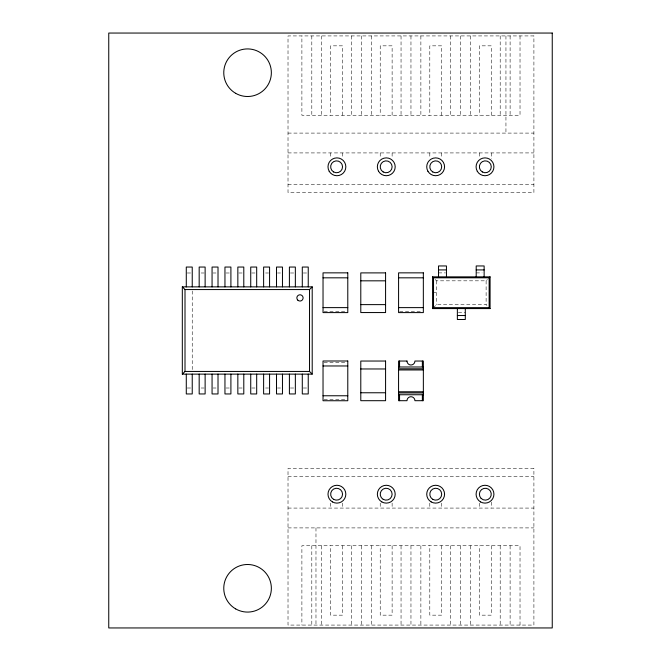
<?xml version="1.0" encoding="UTF-8"?>
<svg xmlns="http://www.w3.org/2000/svg" width="661" height="661" viewBox="0 0 661 661"><rect width="100%" height="100%" fill="white"/><g stroke="black" fill="none" stroke-linecap="round" stroke-linejoin="round"><path stroke-width="0.5" stroke-dasharray="3.31 2.48" d="M433.236 307.927L436.541 304.622L486.116 304.622L487.438 305.944M435.219 279.504L436.541 280.826L486.116 280.826L487.438 279.504M288.014 133.092L533.906 133.092M288.014 152.922L533.906 152.922M288.014 184.254L533.906 184.254M438.524 272.894L445.464 272.894M476.201 272.894L482.15 272.894M187.278 272.993L191.244 272.993M201.159 272.993L204.133 272.993M213.057 272.993L216.031 272.993M225.946 272.993L229.912 272.993M238.836 272.993L242.802 272.993M251.725 272.993L255.691 272.993M265.606 272.993L268.581 272.993M277.504 272.993L280.479 272.993M290.394 272.993L294.36 272.993M303.283 272.993L307.249 272.993M432.575 292.724L436.541 292.724M324.064 311.348L345.72 311.348M399.616 311.348L422.305 311.348M458.354 312.554L465.294 312.554M324.064 362.245L345.72 362.245M187.278 388.007L191.244 388.007M201.159 388.007L204.133 388.007M213.057 388.007L216.031 388.007M225.946 388.007L229.912 388.007M238.836 388.007L242.802 388.007M251.725 388.007L255.691 388.007M265.606 388.007L268.581 388.007M277.504 388.007L280.479 388.007M290.394 388.007L294.36 388.007M303.283 388.007L307.249 388.007M324.064 399.492L345.72 399.492M288.014 476.746L533.906 476.746M288.014 508.078L533.906 508.078M288.014 527.908L533.906 527.908M520.025 35.925L520.025 115.245L301.895 115.245L301.895 35.925M520.025 625.075L520.025 545.755L301.895 545.755L301.895 625.075M510.11 35.925L510.11 115.245M510.11 545.755L510.11 625.075M505.946 35.925L505.946 133.092M500.195 35.925L500.195 115.245M500.195 545.755L500.195 625.075M491.272 115.245L491.272 45.84L479.374 45.84L479.374 115.245M491.272 152.922L491.272 158.871M491.272 502.129L491.272 508.078M491.272 545.755L491.272 615.16L479.374 615.16L479.374 545.755M486.116 280.826L486.116 304.622M479.374 152.922L479.374 157.88M479.374 503.12L479.374 508.078M470.45 35.925L470.45 115.245M470.45 545.755L470.45 625.075M460.535 35.925L460.535 115.245M460.535 545.755L460.535 625.075M450.62 35.925L450.62 115.245M450.62 545.755L450.62 625.075M441.697 115.245L441.697 45.84L429.799 45.84L429.799 115.245M441.697 152.922L441.697 157.88M441.697 503.12L441.697 508.078M441.697 545.755L441.697 615.16L429.799 615.16L429.799 545.755M436.541 280.826L436.541 304.622M429.799 152.922L429.799 157.88M429.799 503.12L429.799 508.078M420.875 35.925L420.875 115.245M420.875 545.755L420.875 625.075M410.96 35.925L410.96 115.245M410.96 545.755L410.96 625.075M401.045 35.925L401.045 115.245M401.045 545.755L401.045 625.075M392.122 115.245L392.122 45.84L380.224 45.84L380.224 115.245M392.122 152.922L392.122 157.88M392.122 503.12L392.122 508.078M392.122 545.755L392.122 615.16L380.224 615.16L380.224 545.755M380.224 152.922L380.224 157.88M380.224 503.12L380.224 508.078M371.3 35.925L371.3 115.245M371.3 545.755L371.3 625.075M361.385 35.925L361.385 115.245M361.385 545.755L361.385 625.075M351.47 35.925L351.47 115.245M351.47 545.755L351.47 625.075M342.547 115.245L342.547 45.84L330.649 45.84L330.649 115.245M342.547 152.922L342.547 157.88M342.547 503.12L342.547 508.078M342.547 545.755L342.547 615.16L330.649 615.16L330.649 545.755M330.649 152.922L330.649 157.88M330.649 503.12L330.649 508.078M321.725 35.925L321.725 115.245M321.725 545.755L321.725 625.075M315.975 527.908L315.975 625.075M311.81 35.925L311.81 115.245M311.81 545.755L311.81 625.075M192.235 290.98L192.235 370.02M533.906 35.925L288.014 35.925L288.014 192.582L533.906 192.582L533.906 35.925M533.906 468.418L288.014 468.418L288.014 625.075L533.906 625.075L533.906 468.418"/><path stroke-width="0.99" d="M182.32 374.126L185.006 371.441L309.522 371.441L312.207 374.126L312.207 286.874L182.32 286.874L182.32 374.126L312.207 374.126M182.32 286.874L185.006 289.559L309.522 289.559L312.207 286.874M432.575 308.588L433.525 307.638L489.132 307.638L490.082 308.588L490.082 276.86L432.575 276.86L432.575 308.588L490.082 308.588M432.575 276.86L433.525 277.81L489.132 277.81L490.082 276.86M438.524 269.919L446.456 269.919M476.201 269.919L484.133 269.919M323.031 277.827L347.785 277.827M398.583 277.827L423.337 277.827M360.79 280.826L385.578 280.826M360.79 304.622L385.578 304.622M323.031 307.621L347.785 307.621M398.583 307.621L423.337 307.621M457.362 315.528L465.294 315.528M323.031 365.971L347.785 365.971M398.566 366.987L423.354 366.987M398.566 368.805L423.354 368.805M360.79 368.97L385.578 368.97M398.566 369.962L423.354 369.962M398.566 391.775L423.354 391.775M360.79 392.766L385.578 392.766M398.566 392.931L423.354 392.931M398.566 394.749L423.354 394.749M323.031 395.765L347.785 395.765M489.132 277.81L489.132 307.638M484.133 276.86L484.133 265.953L476.201 265.953L476.201 276.86M465.294 308.588L465.294 319.494L457.362 319.494L457.362 308.588M446.456 276.86L446.456 265.953L438.524 265.953L438.524 276.86M433.525 277.81L433.525 307.638M422.362 361.038L422.362 366.987M422.362 394.749L422.362 400.698M399.558 361.038L399.558 366.987M399.558 394.749L399.558 400.698M309.522 289.559L309.522 371.441M308.241 286.874L308.241 267.044L302.292 267.044L302.292 286.874M308.241 374.126L308.241 393.956L302.292 393.956L302.292 374.126M295.351 286.874L295.351 267.044L289.402 267.044L289.402 286.874M295.351 374.126L295.351 393.956L289.402 393.956L289.402 374.126M282.462 286.874L282.462 267.044L276.513 267.044L276.513 286.874M282.462 374.126L282.462 393.956L276.513 393.956L276.513 374.126M269.572 286.874L269.572 267.044L263.623 267.044L263.623 286.874M269.572 374.126L269.572 393.956L263.623 393.956L263.623 374.126M256.683 286.874L256.683 267.044L250.734 267.044L250.734 286.874M256.683 374.126L256.683 393.956L250.734 393.956L250.734 374.126M243.793 286.874L243.793 267.044L237.844 267.044L237.844 286.874M243.793 374.126L243.793 393.956L237.844 393.956L237.844 374.126M230.904 286.874L230.904 267.044L224.955 267.044L224.955 286.874M230.904 374.126L230.904 393.956L224.955 393.956L224.955 374.126M218.014 286.874L218.014 267.044L212.065 267.044L212.065 286.874M218.014 374.126L218.014 393.956L212.065 393.956L212.065 374.126M205.125 286.874L205.125 267.044L199.176 267.044L199.176 286.874M205.125 374.126L205.125 393.956L199.176 393.956L199.176 374.126M192.235 286.874L192.235 267.044L186.286 267.044L186.286 286.874M192.235 374.126L192.235 393.956L186.286 393.956L186.286 374.126M185.006 289.559L185.006 371.441M552.249 33.05L108.751 33.05L108.751 627.95L552.249 627.95L552.249 33.05M347.785 272.853L323.031 272.853L323.031 312.595L347.785 312.595L347.785 272.853M385.578 272.894L360.79 272.894L360.79 312.554L385.578 312.554L385.578 272.894M423.337 272.853L398.583 272.853L398.583 312.595L423.337 312.595L423.337 272.853M347.785 360.997L323.031 360.997L323.031 400.74L347.785 400.74L347.785 360.997M385.578 361.038L360.79 361.038L360.79 400.698L385.578 400.698L385.578 361.038M406.994 361.038L398.566 361.038L398.566 400.698L406.994 400.698A3.966 3.966 0 0 1 410.96 396.732A3.966 3.966 0 0 1 414.926 400.698L423.354 400.698L423.354 361.038L414.926 361.038A3.966 3.966 0 0 1 410.96 365.004A3.966 3.966 0 0 1 406.994 361.038M235.663 93.317A23.796 23.796 0 0 0 271.357 72.71A23.796 23.796 0 0 0 235.663 52.103A23.796 23.796 0 0 0 235.663 93.317M235.663 608.897A23.796 23.796 0 0 0 271.357 588.29A23.796 23.796 0 0 0 235.663 567.683A23.796 23.796 0 0 0 235.663 608.897M332.45 501.922A8.924 8.924 0 0 0 345.835 494.197A8.924 8.924 0 0 0 332.45 486.471A8.924 8.924 0 0 0 332.45 501.922M381.81 501.922A8.924 8.924 0 0 0 395.195 494.197A8.924 8.924 0 0 0 381.81 486.471A8.924 8.924 0 0 0 381.81 501.922M431.187 501.922A8.924 8.924 0 0 0 444.572 494.197A8.924 8.924 0 0 0 431.187 486.471A8.924 8.924 0 0 0 431.187 501.922M480.547 501.922A8.924 8.924 0 0 0 493.932 494.197A8.924 8.924 0 0 0 480.547 486.471A8.924 8.924 0 0 0 480.547 501.922M477.275 171.265A8.924 8.924 0 0 0 492.734 171.265A8.924 8.924 0 0 0 485.009 157.88A8.924 8.924 0 0 0 477.275 171.265M427.923 171.265A8.924 8.924 0 0 0 443.374 171.265A8.924 8.924 0 0 0 435.649 157.88A8.924 8.924 0 0 0 427.923 171.265M378.546 171.265A8.924 8.924 0 0 0 393.997 171.265A8.924 8.924 0 0 0 386.272 157.88A8.924 8.924 0 0 0 378.546 171.265M329.186 171.265A8.924 8.924 0 0 0 344.645 171.265A8.924 8.924 0 0 0 336.912 157.88A8.924 8.924 0 0 0 329.186 171.265M333.623 171.959A5.949 5.949 0 0 0 342.547 166.803A5.949 5.949 0 0 0 333.623 161.648A5.949 5.949 0 0 0 333.623 171.959M482.348 171.959A5.949 5.949 0 0 0 491.272 166.803A5.949 5.949 0 0 0 482.348 161.648A5.949 5.949 0 0 0 482.348 171.959M432.773 171.959A5.949 5.949 0 0 0 441.697 166.803A5.949 5.949 0 0 0 432.773 161.648A5.949 5.949 0 0 0 432.773 171.959M383.198 171.959A5.949 5.949 0 0 0 392.122 166.803A5.949 5.949 0 0 0 383.198 161.648A5.949 5.949 0 0 0 383.198 171.959M481.117 498.402A5.949 5.949 0 0 0 491.065 495.733A5.949 5.949 0 0 0 483.786 488.454A5.949 5.949 0 0 0 481.117 498.402M333.623 499.352A5.949 5.949 0 0 0 342.547 494.197A5.949 5.949 0 0 0 333.623 489.041A5.949 5.949 0 0 0 333.623 499.352M383.198 499.352A5.949 5.949 0 0 0 392.122 494.197A5.949 5.949 0 0 0 383.198 489.041A5.949 5.949 0 0 0 383.198 499.352M432.773 499.352A5.949 5.949 0 0 0 441.697 494.197A5.949 5.949 0 0 0 432.773 489.041A5.949 5.949 0 0 0 432.773 499.352M297.764 300.127A3.131 3.131 0 0 0 303.011 298.722A3.131 3.131 0 0 0 299.169 294.889A3.131 3.131 0 0 0 297.764 300.127"/></g></svg>
